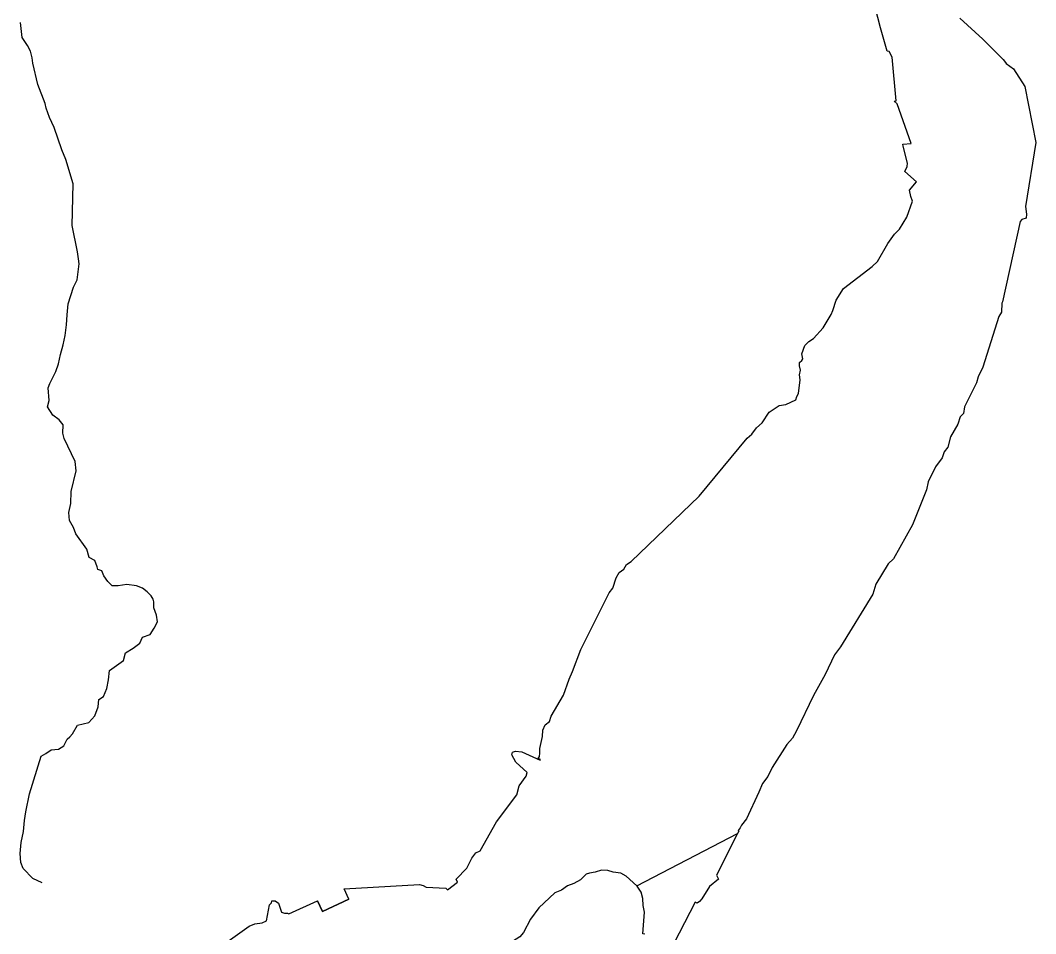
# Model space of a CAD drawing. Extents: x 708293 to 716990, y 4902010 to 4917550.
# Drawn here: x 715361 to 716040, y 4914393 to 4915004 of the extents above; entities that cross this region are included whole.
import ezdxf

# ---------------------------------------------------------------- set-up
doc = ezdxf.new("R2010")
doc.units = 0
for name, color, linetype in [('creek', 7, 'Continuous'), ('river-fill', 7, 'Continuous'), ('river_lake_canal', 7, 'Continuous')]:
    doc.layers.add(name, color=color, linetype=linetype)

msp = doc.modelspace()

# ---------------------------------------------------------------- linework, layer by layer
at = {"layer": 'creek'}
msp.add_lwpolyline([(715375.92, 4914427.08), (715369.62, 4914429.95), (715363.03, 4914436.54), (715361.59, 4914440.56), (715361.22, 4914446.61), (715361.7, 4914454.05), (715363.38, 4914461.41), (715364.02, 4914468.61), (715364.9, 4914474.53), (715367.46, 4914486.45), (715375.06, 4914511.65), (715378.26, 4914513.57), (715381.86, 4914516.05), (715386.74, 4914516.37), (715390.42, 4914518.69), (715392.66, 4914523.09), (715394.42, 4914524.61), (715396.1, 4914526.69), (715399.46, 4914532.53), (715407.06, 4914534.37), (715411.06, 4914538.69), (715413.3, 4914544.85), (715413.78, 4914549.73), (715416.9, 4914551.65), (715419.14, 4914557.01), (715420.26, 4914562.77), (715420.9, 4914569.09), (715430.18, 4914575.73), (715431.62, 4914580.78), (715436.74, 4914584.06), (715441.14, 4914587.26), (715442.98, 4914591.26), (715448.1, 4914593.1), (715450.82, 4914597.5), (715452.98, 4914601.66), (715452.26, 4914606.06), (715450.58, 4914611.02), (715450.58, 4914614.94), (715450.34, 4914615.98), (715450.18, 4914616.86), (715448.74, 4914619.1), (715446.18, 4914621.66), (715443.06, 4914624.22), (715438.98, 4914625.82), (715432.58, 4914626.7), (715426.66, 4914625.82), (715422.66, 4914625.66), (715419.86, 4914628.62), (715417.06, 4914632.38), (715415.86, 4914635.66), (715413.14, 4914636.54), (715412.58, 4914638.54), (715411.14, 4914642.78), (715407.38, 4914644.7), (715405.7, 4914650.3), (715398.26, 4914660.62), (715396.82, 4914664.7), (715394.18, 4914669.34), (715393.7, 4914674.78), (715394.98, 4914680.78), (715395.14, 4914688.78), (715398.66, 4914702.78), (715397.94, 4914708.94), (715390.58, 4914724.3), (715389.7, 4914727.82), (715389.78, 4914733.5), (715387.22, 4914736.86), (715383.06, 4914739.82), (715379.3, 4914745.42), (715380.42, 4914749.66), (715379.94, 4914758.22), (715380.98, 4914761.1), (715384.98, 4914769.1), (715386.82, 4914774.38), (715388.18, 4914780.62), (715389.86, 4914787.1), (715391.14, 4914793.34), (715392.18, 4914800.38), (715392.5, 4914807.1), (715393.3, 4914814.38), (715396.9, 4914825.66), (715399.22, 4914830.54), (715400.5, 4914841.1), (715400.18, 4914844.46), (715399.45, 4914849.18), (715396.01, 4914866.78), (715396.65, 4914894.62), (715391.61, 4914911.02), (715388.97, 4914917.58), (715383.77, 4914932.38), (715380.81, 4914939.02), (715378.57, 4914945.42), (715377.77, 4914948.38), (715373.05, 4914961.26), (715369.69, 4914975.42), (715369.13, 4914979.02), (715368.01, 4914983.58), (715365.93, 4914987.34), (715362.57, 4914992.7), (715361.45, 4915002.78)], dxfattribs=at)
at = {"layer": 'river-fill'}
for points in [[(715708.41, 4914511.54), (715708.65, 4914513.78), (715708.73, 4914516.82), (715710.49, 4914524.82), (715710.73, 4914529.14), (715712.25, 4914532.66), (715715.29, 4914534.9), (715716.25, 4914538.42), (715724.49, 4914552.5), (715728.25, 4914563.3), (715730.57, 4914568.34), (715736.17, 4914583.22), (715755.05, 4914621.06), (715757.61, 4914624.1), (715759.85, 4914630.98), (715761.85, 4914634.66), (715764.81, 4914636.82), (715766.73, 4914639.94), (715769.77, 4914642.1), (715815.29, 4914685.7), (715847.37, 4914724.5), (715850.49, 4914727.22), (715853.69, 4914731.46), (715857.53, 4914734.74), (715862.09, 4914741.94), (715868.89, 4914746.42), (715873.37, 4914746.98), (715880.01, 4914750.26), (715880.65, 4914752.5), (715881.77, 4914754.34), (715882.89, 4914763.54), (715882.41, 4914766.9), (715883.05, 4914769.94), (715882.33, 4914772.98), (715882.33, 4914775.22), (715884.09, 4914776.42), (715884.65, 4914777.7), (715884.01, 4914780.98), (715886.09, 4914786.5), (715888.57, 4914789.3), (715891.77, 4914791.3), (715898.17, 4914798.42), (715903.53, 4914807.22), (715904.65, 4914809.86), (715907.05, 4914816.9), (715911.93, 4914824.66), (715931.13, 4914839.38), (715934.57, 4914842.82), (715941.45, 4914854.74), (715946.01, 4914861.06), (715949.21, 4914864.42), (715954.17, 4914872.34), (715958.01, 4914883.14), (715956.89, 4914886.26), (715955.93, 4914890.58), (715960.73, 4914896.1), (715952.78, 4914903.09), (715954.33, 4914906.26), (715954.73, 4914908.58), (715951.85, 4914919.94), (715951.43, 4914921.2), (715957.05, 4914921.62), (715947.85, 4914948.18), (715945.84, 4914950.1), (715947.05, 4914950.18), (715944.33, 4914979.46), (715942.49, 4914983.22), (715941.05, 4914983.54), (715936.57, 4914999.22), (715924.65, 4915045.86)], [(715989.6, 4915005.53), (716004.97, 4914991.46), (716018.57, 4914978.02), (716019.61, 4914976.74), (716020.73, 4914975.14), (716025.53, 4914971.62), (716033.05, 4914959.78), (716040.41, 4914922.34), (716033.53, 4914879.46), (716034.25, 4914874.34), (716033.93, 4914871.78), (716031.05, 4914870.82), (716030.01, 4914869.54), (716018.17, 4914815.78), (716017.77, 4914814.82), (716017.45, 4914808.74), (716015.77, 4914805.86), (716004.97, 4914771.94), (716001.93, 4914765.62), (716000.81, 4914761.62), (715992.81, 4914745.54), (715992.01, 4914741.14), (715990, 4914738.83), (715988.25, 4914733.94), (715983.53, 4914725.38), (715981.69, 4914718.58), (715979.29, 4914715.46), (715977.85, 4914711.3), (715973.29, 4914705.38), (715968.49, 4914695.22), (715967.45, 4914689.94), (715957.93, 4914666.5), (715945.29, 4914643.86), (715941.77, 4914640.5), (715933.53, 4914626.9), (715931.53, 4914620.1), (715909.93, 4914584.82), (715905.77, 4914579.54), (715899.69, 4914566.34), (715891.85, 4914552.34), (715880.33, 4914528.58), (715877.69, 4914523.86), (715873.93, 4914519.62), (715864.09, 4914504.26), (715861.21, 4914498.18), (715857.77, 4914493.38), (715855.15, 4914487.72), (715846.89, 4914469.86), (715843.69, 4914465.62), (715842.81, 4914463.78), (715841.41, 4914462.04), (715841.37, 4914461.99), (715841.33, 4914461.94), (715841.93, 4914461.62), (715841.05, 4914459.88), (715826.89, 4914432.02), (715828.25, 4914429.54), (715822.33, 4914424.58), (715817.13, 4914416.34), (715815.45, 4914414.5), (715813.98, 4914413.3), (715812.65, 4914414.1), (715784.33, 4914359.14)], [(715500.33, 4914388.02), (715514.25, 4914398.02), (715518.01, 4914399.46), (715523.05, 4914400.26), (715525.93, 4914401.54), (715528.01, 4914412.34), (715529.21, 4914413.7), (715529.37, 4914414.82), (715531.61, 4914414.98), (715533.85, 4914413.46), (715536.01, 4914407.3), (715537.93, 4914406.58), (715539.93, 4914406.58), (715540.89, 4914406.26), (715560.02, 4914414.92), (715563.36, 4914407.81), (715581.01, 4914416.09), (715577.78, 4914422.98), (715628.25, 4914425.78), (715630.65, 4914425.3), (715632.65, 4914424.1), (715645.79, 4914423.3), (715646.89, 4914422.34), (715653.61, 4914427.46), (715652.8, 4914429.45), (715660.01, 4914436.82), (715663.29, 4914443.54), (715666.01, 4914447.14), (715668.81, 4914448.42), (715679.77, 4914467.86), (715693.29, 4914485.78), (715694.81, 4914491.78), (715699.53, 4914498.42), (715700.22, 4914500.82), (715692.7, 4914507.64), (715690.09, 4914512.58), (715690.49, 4914514.5), (715692.49, 4914515.14), (715696.67, 4914514.58), (715708.89, 4914508.98), (715709.13, 4914509.46), (715707.69, 4914510.1), (715708.41, 4914511.54)], [(715778.89, 4914392.58), (715777.67, 4914392.94), (715778.65, 4914407.3), (715777.85, 4914411.78), (715777.69, 4914416.5), (715776.57, 4914420.82), (715773.85, 4914424.66), (715773.63, 4914424.86), (715766.57, 4914431.38), (715762.89, 4914433.38), (715757.85, 4914434.1), (715754.17, 4914435.3), (715750.01, 4914435.38), (715745.69, 4914434.02), (715741.85, 4914433.46), (715739.77, 4914432.74), (715736.01, 4914428.98), (715731.37, 4914426.5), (715727.29, 4914424.98), (715723.13, 4914422.1), (715718.73, 4914420.26), (715708.01, 4914410.34), (715702.41, 4914402.66), (715697.85, 4914393.78), (715695.45, 4914390.9)]]:
    msp.add_lwpolyline(points, dxfattribs=at)
at = {"layer": 'river_lake_canal'}
for points in [[(715936.57, 4914999.22), (715924.65, 4915045.86), (715923.61, 4915061.22), (715924.89, 4915076.58), (715926.33, 4915076.58), (715926.25, 4915087.78), (715925.21, 4915089.06), (715925.29, 4915094.82), (715922.73, 4915099.3), (715921.77, 4915099.62), (715920.43, 4915099.62)], [(715989.6, 4915005.53), (716004.97, 4914991.46), (716018.57, 4914978.02), (716019.61, 4914976.74)], [(715945.84, 4914950.1), (715947.05, 4914950.18), (715944.33, 4914979.46), (715942.49, 4914983.22), (715941.05, 4914983.54), (715936.57, 4914999.22)], [(716019.61, 4914976.74), (716020.73, 4914975.14), (716025.53, 4914971.62), (716033.05, 4914959.78), (716040.41, 4914922.34), (716033.53, 4914879.46), (716034.25, 4914874.34), (716033.93, 4914871.78), (716031.05, 4914870.82), (716030.01, 4914869.54), (716018.17, 4914815.78), (716017.77, 4914814.82)], [(715951.43, 4914921.2), (715957.05, 4914921.62), (715947.85, 4914948.18), (715945.84, 4914950.1)], [(715952.78, 4914903.09), (715954.33, 4914906.26), (715954.73, 4914908.58), (715951.85, 4914919.94), (715951.43, 4914921.2)], [(715955.93, 4914890.58), (715960.73, 4914896.1), (715952.78, 4914903.09)], [(715903.53, 4914807.22), (715904.65, 4914809.86), (715907.05, 4914816.9), (715911.93, 4914824.66), (715931.13, 4914839.38), (715934.57, 4914842.82), (715941.45, 4914854.74), (715946.01, 4914861.06), (715949.21, 4914864.42), (715954.17, 4914872.34), (715958.01, 4914883.14), (715956.89, 4914886.26), (715955.93, 4914890.58)], [(716017.77, 4914814.82), (716017.45, 4914808.74), (716015.77, 4914805.86), (716004.97, 4914771.94), (716001.93, 4914765.62), (716000.81, 4914761.62), (715992.81, 4914745.54), (715992.01, 4914741.14), (715990, 4914738.83), (715988.25, 4914733.94), (715983.53, 4914725.38), (715981.69, 4914718.58), (715979.29, 4914715.46), (715977.85, 4914711.3), (715973.29, 4914705.38), (715968.49, 4914695.22), (715967.45, 4914689.94), (715957.93, 4914666.5), (715945.29, 4914643.86), (715941.77, 4914640.5), (715933.53, 4914626.9), (715931.53, 4914620.1), (715909.93, 4914584.82), (715905.77, 4914579.54), (715899.69, 4914566.34), (715891.85, 4914552.34), (715880.33, 4914528.58), (715877.69, 4914523.86), (715873.93, 4914519.62), (715864.09, 4914504.26), (715861.21, 4914498.18), (715857.77, 4914493.38), (715855.15, 4914487.72)], [(715708.41, 4914511.54), (715708.65, 4914513.78), (715708.73, 4914516.82), (715710.49, 4914524.82), (715710.73, 4914529.14), (715712.25, 4914532.66), (715715.29, 4914534.9), (715716.25, 4914538.42), (715724.49, 4914552.5), (715728.25, 4914563.3), (715730.57, 4914568.34), (715736.17, 4914583.22), (715755.05, 4914621.06), (715757.61, 4914624.1), (715759.85, 4914630.98), (715761.85, 4914634.66), (715764.81, 4914636.82), (715766.73, 4914639.94), (715769.77, 4914642.1), (715815.29, 4914685.7), (715847.37, 4914724.5), (715850.49, 4914727.22), (715853.69, 4914731.46), (715857.53, 4914734.74), (715862.09, 4914741.94), (715868.89, 4914746.42), (715873.37, 4914746.98), (715880.01, 4914750.26), (715880.65, 4914752.5), (715881.77, 4914754.34), (715882.89, 4914763.54), (715882.41, 4914766.9), (715883.05, 4914769.94), (715882.33, 4914772.98), (715882.33, 4914775.22), (715884.09, 4914776.42), (715884.65, 4914777.7), (715884.01, 4914780.98), (715886.09, 4914786.5), (715888.57, 4914789.3), (715891.77, 4914791.3), (715898.17, 4914798.42), (715903.53, 4914807.22)], [(715692.7, 4914507.64), (715690.09, 4914512.58), (715690.49, 4914514.5), (715692.49, 4914515.14), (715696.67, 4914514.58)], [(715696.67, 4914514.58), (715708.89, 4914508.98), (715709.13, 4914509.46), (715707.69, 4914510.1), (715708.41, 4914511.54)], [(715700.22, 4914500.82), (715692.7, 4914507.64)], [(715652.8, 4914429.45), (715660.01, 4914436.82), (715663.29, 4914443.54), (715666.01, 4914447.14), (715668.81, 4914448.42), (715679.77, 4914467.86), (715693.29, 4914485.78), (715694.81, 4914491.78), (715699.53, 4914498.42), (715700.22, 4914500.82)], [(715855.15, 4914487.72), (715846.89, 4914469.86), (715843.69, 4914465.62), (715842.81, 4914463.78), (715841.41, 4914462.04)], [(715773.63, 4914424.86), (715841.05, 4914459.88)], [(715841.05, 4914459.88), (715826.89, 4914432.02)], [(715841.33, 4914461.94), (715841.93, 4914461.62), (715841.05, 4914459.88)], [(715841.37, 4914461.99), (715841.33, 4914461.94)], [(715841.41, 4914462.04), (715841.37, 4914461.99)], [(715841.41, 4914462.04), (715841.37, 4914461.99)], [(715773.63, 4914424.86), (715766.57, 4914431.38), (715762.89, 4914433.38), (715757.85, 4914434.1), (715754.17, 4914435.3), (715750.01, 4914435.38), (715745.69, 4914434.02), (715741.85, 4914433.46), (715739.77, 4914432.74), (715736.01, 4914428.98), (715731.37, 4914426.5), (715727.29, 4914424.98), (715723.13, 4914422.1), (715718.73, 4914420.26), (715708.01, 4914410.34), (715702.41, 4914402.66), (715697.85, 4914393.78), (715695.45, 4914390.9), (715688.65, 4914386.58), (715687.82, 4914385.54)], [(715577.78, 4914422.98), (715628.25, 4914425.78), (715630.65, 4914425.3), (715632.65, 4914424.1), (715645.79, 4914423.3)], [(715645.79, 4914423.3), (715646.89, 4914422.34), (715653.61, 4914427.46), (715652.8, 4914429.45)], [(715826.89, 4914432.02), (715828.25, 4914429.54), (715822.33, 4914424.58), (715817.13, 4914416.34), (715815.45, 4914414.5), (715813.98, 4914413.3)], [(715581.01, 4914416.09), (715577.78, 4914422.98)], [(715777.67, 4914392.94), (715778.65, 4914407.3), (715777.85, 4914411.78), (715777.69, 4914416.5), (715776.57, 4914420.82), (715773.85, 4914424.66), (715773.63, 4914424.86)], [(715423.45, 4914313.38), (715426.97, 4914315.38), (715427.77, 4914318.1), (715429.69, 4914319.86), (715431.69, 4914319.86), (715447.77, 4914329.3), (715470.81, 4914352.5), (715474.17, 4914353.7), (715478.97, 4914361.14), (715497.21, 4914381.22), (715500.33, 4914388.02), (715514.25, 4914398.02), (715518.01, 4914399.46), (715523.05, 4914400.26), (715525.93, 4914401.54), (715528.01, 4914412.34), (715529.21, 4914413.7), (715529.37, 4914414.82)], [(715529.37, 4914414.82), (715531.61, 4914414.98)], [(715531.61, 4914414.98), (715533.85, 4914413.46), (715536.01, 4914407.3), (715537.93, 4914406.58), (715539.93, 4914406.58), (715540.89, 4914406.26)], [(715540.89, 4914406.26), (715560.02, 4914414.92)], [(715563.36, 4914407.81), (715560.02, 4914414.92)], [(715581.01, 4914416.09), (715563.36, 4914407.81)], [(715813.98, 4914413.3), (715812.65, 4914414.1), (715784.33, 4914359.14), (715772.57, 4914321.78)]]:
    msp.add_lwpolyline(points, dxfattribs=at)

doc.saveas('drawing.dxf')
